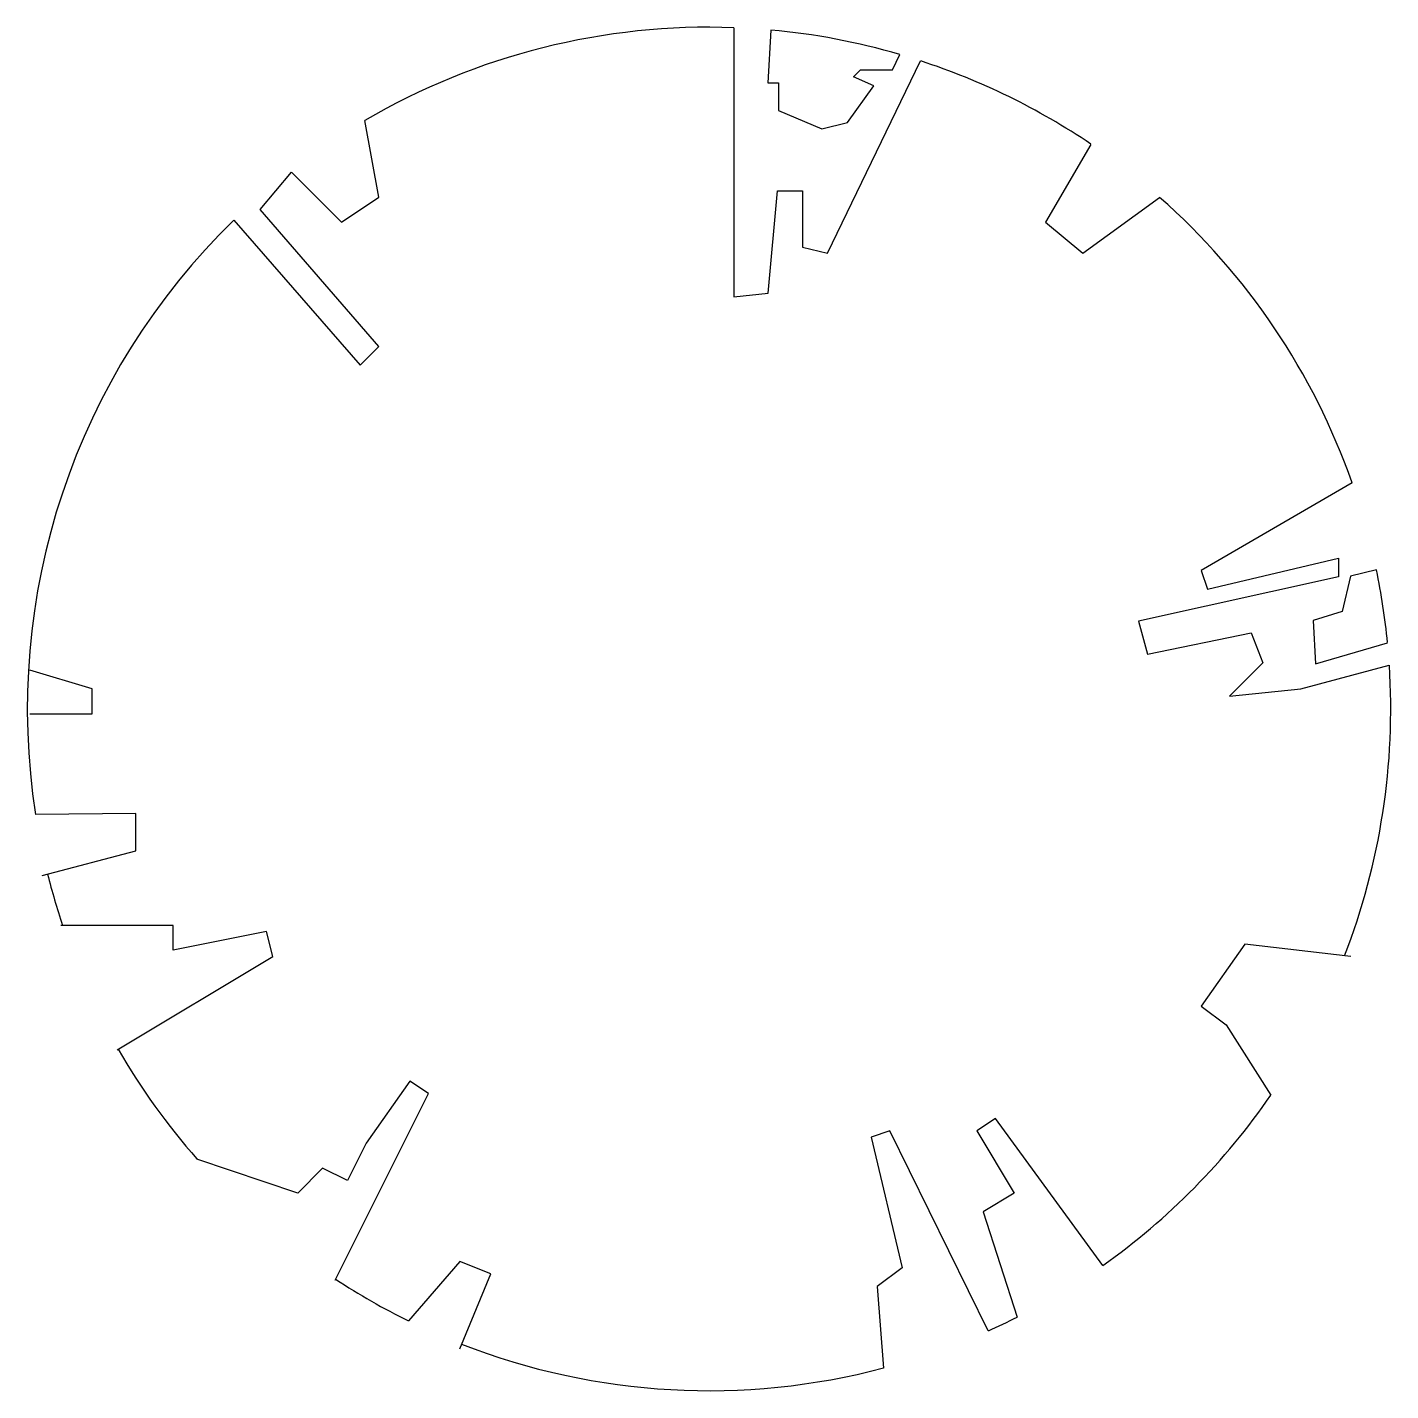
# Model space of a CAD drawing. Extents: x 26776.7 to 26777.7, y 38906.2 to 38907.2.
import ezdxf

# ---------------------------------------------------------------- set-up
doc = ezdxf.new("R2010")
doc.units = 0
doc.header["$LTSCALE"] = 50
doc.layers.get('0').update_dxf_attribs({"linetype": 'CONTINUOUS'})

msp = doc.modelspace()

# ---------------------------------------------------------------- linework, layer by layer
at = {"color": 0}
for p, q in [((26777.2145, 38907.1954), (26777.2145, 38906.9981)), ((26777.2415, 38907.1937), (26777.2394, 38907.1549)), ((26777.283, 38907.0301), (26777.3514, 38907.1711)), ((26777.3307, 38907.1646), (26777.3361, 38907.1758)), ((26777.3022, 38907.1594), (26777.3074, 38907.1646)), ((26777.3074, 38907.1646), (26777.3307, 38907.1646)), ((26777.2394, 38907.1549), (26777.2472, 38907.1549)), ((26777.2472, 38907.1549), (26777.2472, 38907.1348)), ((26777.2977, 38907.1258), (26777.3171, 38907.1529)), ((26777.3171, 38907.1529), (26777.3022, 38907.1594)), ((26777.2472, 38907.1348), (26777.2789, 38907.1212)), ((26776.954, 38907.0712), (26776.9437, 38907.1274)), ((26777.2789, 38907.1212), (26777.2977, 38907.1258)), ((26777.4763, 38907.1099), (26777.443, 38907.0529)), ((26776.8671, 38907.062), (26776.89, 38907.0894)), ((26776.89, 38907.0894), (26776.9266, 38907.0529)), ((26776.9266, 38907.0529), (26776.954, 38907.0712)), ((26777.2396, 38907.0008), (26777.2465, 38907.0757)), ((26777.2465, 38907.0757), (26777.2647, 38907.0757)), ((26777.2647, 38907.0757), (26777.2647, 38907.0346)), ((26777.4704, 38907.0301), (26777.5267, 38907.071)), ((26776.954, 38906.9616), (26776.8671, 38907.062)), ((26776.8477, 38907.0543), (26776.9403, 38906.9479)), ((26777.443, 38907.0529), (26777.4704, 38907.0301)), ((26777.2647, 38907.0346), (26777.283, 38907.0301)), ((26777.2145, 38906.9981), (26777.2396, 38907.0008)), ((26777.2145, 38906.9981), (26777.2145, 38906.9981)), ((26776.9403, 38906.9479), (26776.954, 38906.9616)), ((26777.6678, 38906.8617), (26777.5572, 38906.7973)), ((26777.5618, 38906.7836), (26777.6578, 38906.8064)), ((26777.6578, 38906.8064), (26777.6578, 38906.7927)), ((26777.6578, 38906.7927), (26777.5112, 38906.7603)), ((26777.5572, 38906.7973), (26777.5618, 38906.7836)), ((26777.6666, 38906.7932), (26777.6606, 38906.7672)), ((26777.6857, 38906.7978), (26777.6666, 38906.7932)), ((26777.5112, 38906.7603), (26777.5177, 38906.736)), ((26777.6606, 38906.7672), (26777.6394, 38906.7607)), ((26777.6394, 38906.7607), (26777.6411, 38906.7288)), ((26777.5177, 38906.736), (26777.5938, 38906.7516)), ((26777.5938, 38906.7516), (26777.6023, 38906.7295)), ((26777.6411, 38906.7288), (26777.6938, 38906.7444)), ((26776.7438, 38906.7105), (26776.6981, 38906.7242)), ((26777.6023, 38906.7295), (26777.5779, 38906.7051)), ((26777.6303, 38906.7105), (26777.6951, 38906.7279)), ((26776.7438, 38906.6923), (26776.7438, 38906.7105)), ((26777.5779, 38906.7051), (26777.6303, 38906.7105)), ((26776.6981, 38906.6923), (26776.7438, 38906.6923)), ((26776.7757, 38906.6192), (26776.7022, 38906.6184)), ((26776.7757, 38906.5918), (26776.7757, 38906.6192)), ((26776.7072, 38906.5736), (26776.7757, 38906.5918)), ((26776.8032, 38906.537), (26776.7209, 38906.537)), ((26776.8032, 38906.5188), (26776.8032, 38906.537)), ((26776.8717, 38906.5325), (26776.8032, 38906.5188)), ((26776.8763, 38906.5142), (26776.8717, 38906.5325)), ((26777.5892, 38906.5233), (26777.5572, 38906.4777)), ((26777.6669, 38906.5142), (26777.5892, 38906.5233)), ((26776.762, 38906.4457), (26776.8763, 38906.5142)), ((26777.5572, 38906.4777), (26777.5755, 38906.464)), ((26777.5755, 38906.464), (26777.6083, 38906.4126)), ((26776.9768, 38906.4229), (26776.9448, 38906.3773)), ((26776.9905, 38906.4138), (26776.9768, 38906.4229)), ((26776.922, 38906.2768), (26776.9905, 38906.4138)), ((26777.4064, 38906.3955), (26777.3927, 38906.3864)), ((26777.485, 38906.2876), (26777.4064, 38906.3955)), ((26777.3287, 38906.3864), (26777.315, 38906.3818)), ((26777.315, 38906.3818), (26777.3379, 38906.286)), ((26777.401, 38906.2396), (26777.3287, 38906.3864)), ((26777.3927, 38906.3864), (26777.4201, 38906.3407)), ((26776.9448, 38906.3773), (26776.9311, 38906.3499)), ((26776.8946, 38906.3407), (26776.8206, 38906.3657)), ((26776.9128, 38906.359), (26776.8946, 38906.3407)), ((26776.9311, 38906.3499), (26776.9128, 38906.359)), ((26777.4201, 38906.3407), (26777.3973, 38906.327)), ((26777.3973, 38906.327), (26777.4222, 38906.2497)), ((26777.0134, 38906.2905), (26776.9758, 38906.247)), ((26777.0362, 38906.2814), (26777.0134, 38906.2905)), ((26777.0134, 38906.2266), (26777.0362, 38906.2814)), ((26777.3379, 38906.286), (26777.3196, 38906.2723)), ((26777.3196, 38906.2723), (26777.3242, 38906.2124))]:
    msp.add_line(p, q, dxfattribs=at)
for start, end in [(87.9027, 120.3214), (73.7509, 84.7999), (55.9295, 71.9139), (19.3833, 48.6244), (134.1886, 188.8974), (5.5801, 11.7722), (338.7767, 3.6904), (194.0244, 198.5084), (209.9362, 221.3066), (305.2829, 325.5038), (236.787, 243.8463), (294.1863, 296.871), (248.7232, 284.8348)]:
    msp.add_arc((26777.1962, 38906.6958), 0.5, start, end, dxfattribs=at)

doc.saveas('drawing.dxf')
